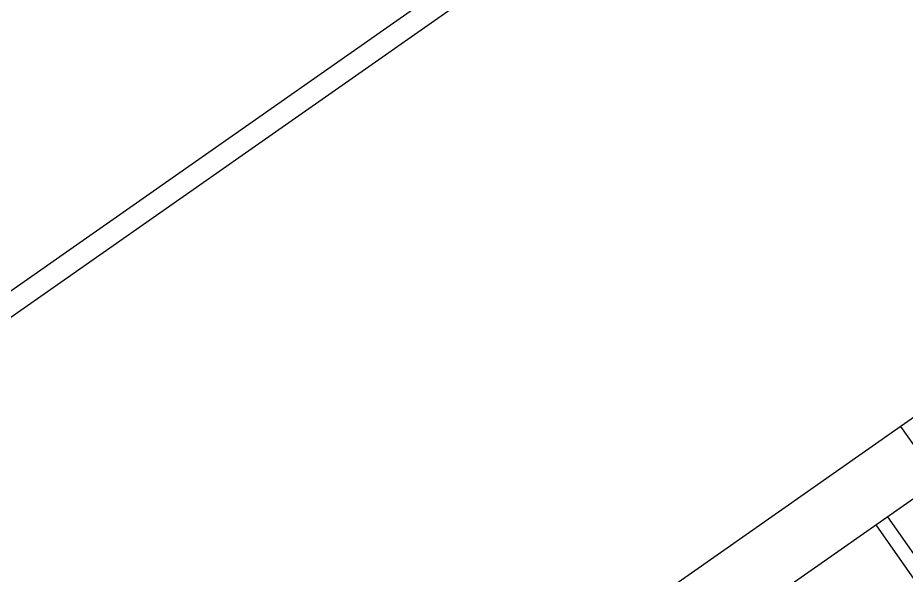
# Model space of a CAD drawing. Header units: millimetres. Extents: x 152904052 to 153933663, y 538271515 to 539240469.
# Drawn here: x 153452132 to 153452259.3, y 538569525.2 to 538569605.1 of the extents above; entities that cross this region are included whole.
import ezdxf

# ---------------------------------------------------------------- set-up
doc = ezdxf.new("R2010")
doc.units = ezdxf.units.MM
doc.layers.add('POWR', color=5, linetype='Continuous')

msp = doc.modelspace()

# ---------------------------------------------------------------- linework, layer by layer
at = {"layer": 'POWR', "color": 7}
for p, q in [((153452294.23, 538569680.2), (153451449.69, 538569088.85)), ((153452296.01, 538569677.66), (153451451.47, 538569086.31)), ((153452337.74, 538569602.02), (153452026.02, 538569383.75)), ((153452263.94, 538569538.75), (153452258.49, 538569546.53)), ((153452042.77, 538569383.88), (153452263.94, 538569538.75)), ((153452256.56, 538569533.58), (153452278.36, 538569502.45)), ((153452254.92, 538569532.43), (153452276.72, 538569501.3))]:
    msp.add_line(p, q, dxfattribs=at)

doc.saveas('drawing.dxf')
